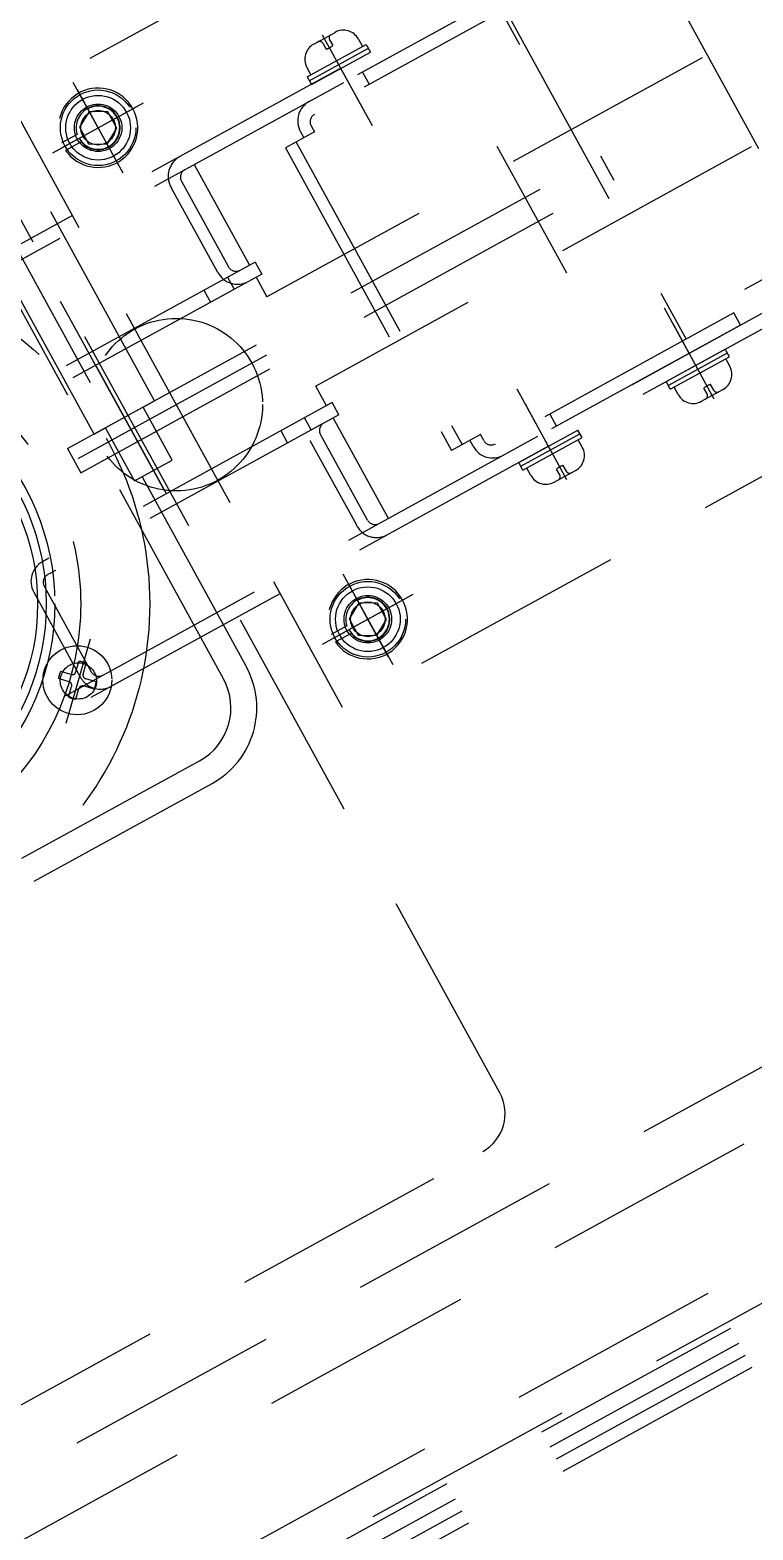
# Model space of a CAD drawing. Header units: millimetres. Extents: x 75184266 to 76346726, y -35077925 to -33679385.
# Drawn here: x 75327982.3 to 75328066.1, y -34896565.9 to -34896392 of the extents above; entities that cross this region are included whole.
import ezdxf

# ---------------------------------------------------------------- set-up
doc = ezdxf.new("R2010")
doc.units = ezdxf.units.MM
doc.header["$LTSCALE"] = 50
doc.header["$MEASUREMENT"] = 0
doc.linetypes.add('XR-지하3층$0$생활체육시설(최종)$0$HIDDENX2', pattern=[0.75, 0.5, -0.25])
doc.layers.add('건축', color=8, linetype='CONTINUOUS', plot=False)

msp = doc.modelspace()

# ---------------------------------------------------------------- linework, layer by layer
at = {"layer": '건축', "linetype": 'XR-지하3층$0$생활체육시설(최종)$0$HIDDENX2'}
for p, q in [((75327930.98, -34896446.17, 0), (75328260.28, -34896265.42, 0)), ((75328290.34, -34896268.88, 0), (75328009.73, -34896422.91, 0)), ((75328296.02, -34896279.22, 0), (75328015.41, -34896433.26, 0)), ((75328120.92, -34896504.36, 0), (75328006.39, -34896295.73, 0)), ((75327953.5, -34896487.2, 0), (75328282.8, -34896306.44, 0)), ((75328036.75, -34896515.2, 0), (75327952.06, -34896360.91, 0)), ((75327878.8, -34896623.35, 0), (75328350.68, -34896364.32, 0)), ((75328043.97, -34896365.22, 0), (75327979.98, -34896400.35, 0)), ((75328051.19, -34896378.37, 0), (75327987.19, -34896413.49, 0)), ((75328359.34, -34896380.1, 0), (75327887.46, -34896639.13, 0)), ((75327997.84, -34896445.36, 0), (75327961.87, -34896379.83, 0)), ((75328360.3, -34896381.85, 0), (75327888.42, -34896640.88, 0)), ((75328360.3, -34896381.85, 0), (75327888.42, -34896640.88, 0)), ((75328361.07, -34896383.25, 0), (75327889.19, -34896642.28, 0)), ((75328361.07, -34896383.25, 0), (75327889.19, -34896642.28, 0)), ((75328039.07, -34896393.69, 0), (75328033.29, -34896383.17, 0)), ((75328361.84, -34896384.66, 0), (75327889.96, -34896643.68, 0)), ((75328042.14, -34896385.16, 0), (75328014.66, -34896400.24, 0)), ((75328042.91, -34896386.56, 0), (75328015.26, -34896401.74, 0)), ((75327996.7, -34896434.97, 0), (75327970.62, -34896387.46, 0)), ((75328037.37, -34896389.6, 0), (75328058.35, -34896427.82, 0)), ((75327989.69, -34896438.82, 0), (75327963.61, -34896391.31, 0)), ((75328015.17, -34896393.61, 0), (75328017.64, -34896392.25, 0)), ((75328014.41, -34896397.42, 0), (75328021.26, -34896393.65, 0)), ((75328021.97, -34896403.07, 0), (75328016.2, -34896392.56, 0)), ((75328016.23, -34896393.52, 0), (75328016.6, -34896394.2, 0)), ((75328017, -34896393.1, 0), (75328017.37, -34896393.78, 0)), ((75328020.35, -34896393.04, 0), (75328020.82, -34896393.9, 0)), ((75328021.26, -34896393.65, 0), (75328021.74, -34896394.53, 0)), ((75328014.65, -34896397.86, 0), (75328021.5, -34896394.09, 0)), ((75328014.89, -34896398.29, 0), (75328021.74, -34896394.53, 0)), ((75328014.38, -34896396.32, 0), (75328014.84, -34896397.18, 0)), ((75328014.41, -34896397.42, 0), (75328014.89, -34896398.29, 0)), ((75328021.01, -34896401.33, 0), (75328018.09, -34896396.01, 0)), ((75328020.81, -34896396.87, 0), (75328021.58, -34896398.27, 0)), ((75327993.05, -34896408.57, 0), (75327987.27, -34896398.05, 0)), ((75327992.57, -34896407.69, 0), (75327987.75, -34896398.93, 0)), ((75327987.96, -34896414.9, 0), (75327979.98, -34896400.35, 0)), ((75327984.9, -34896406.2, 0), (75327995.42, -34896400.42, 0)), ((75327985.78, -34896405.72, 0), (75327994.54, -34896400.91, 0)), ((75327989.12, -34896401.41, 0), (75327988, -34896403.26, 0)), ((75327991.28, -34896401.46, 0), (75327989.12, -34896401.41, 0)), ((75327992.32, -34896403.36, 0), (75327991.28, -34896401.46, 0)), ((75327987.73, -34896404.08, 0), (75327985.91, -34896405.07, 0)), ((75327988, -34896403.26, 0), (75327989.04, -34896405.16, 0)), ((75327991.2, -34896405.21, 0), (75327992.32, -34896403.36, 0)), ((75328015.25, -34896403.8, 0), (75328011.89, -34896405.64, 0)), ((75328013.64, -34896403.77, 0), (75328014.02, -34896404.47, 0)), ((75328014.86, -34896403.1, 0), (75328015.25, -34896403.8, 0)), ((75327988.21, -34896404.95, 0), (75327986.39, -34896405.95, 0)), ((75327989.04, -34896405.16, 0), (75327991.2, -34896405.21, 0)), ((75328011.89, -34896405.64, 0), (75328031.13, -34896440.71, 0)), ((75328013.11, -34896404.97, 0), (75328032.36, -34896440.04, 0)), ((75328036.39, -34896405.45, 0), (75328044.46, -34896420.14, 0)), ((75327986.62, -34896440.5, 0), (75328048.42, -34896406.58, 0)), ((75328001.31, -34896407.57, 0), (75328007.71, -34896419.23, 0)), ((75328048.42, -34896406.58, 0), (75328049.96, -34896409.38, 0)), ((75327988.16, -34896443.31, 0), (75328049.96, -34896409.38, 0)), ((75327999.83, -34896409.52, 0), (75328005.27, -34896419.43, 0)), ((75328004.05, -34896420.1, 0), (75327998.67, -34896410.3, 0)), ((75328087.03, -34896410.03, 0), (75328057.48, -34896426.25, 0)), ((75328007.32, -34896465.75, 0), (75327977.97, -34896412.28, 0)), ((75327987.19, -34896413.49, 0), (75327930.21, -34896444.77, 0)), ((75328004.69, -34896467.2, 0), (75327975.34, -34896413.72, 0)), ((75328008.36, -34896418.88, 0), (75327974.6, -34896437.41, 0)), ((75328008.36, -34896418.88, 0), (75328009.13, -34896420.28, 0)), ((75328009.13, -34896420.28, 0), (75327975.54, -34896438.71, 0)), ((75328005.15, -34896420.64, 0), (75328005.92, -34896422.04, 0)), ((75328008.48, -34896420.63, 0), (75328009.73, -34896422.91, 0)), ((75328002.42, -34896422.13, 0), (75328003.19, -34896423.54, 0)), ((75328075.25, -34896422.2, 0), (75328011.25, -34896457.33, 0)), ((75328005.48, -34896446.81, 0), (75327992.97, -34896424.01, 0)), ((75328063.89, -34896424.78, 0), (75328036.24, -34896439.96, 0)), ((75328055.81, -34896424.2, 0), (75328061.58, -34896434.72, 0)), ((75328064.66, -34896426.18, 0), (75328063.89, -34896424.78, 0)), ((75327414.4, -34896893.32, 0), (75328264.72, -34896426.56, 0)), ((75328064.66, -34896426.18, 0), (75328037.18, -34896441.27, 0)), ((75328056.77, -34896425.94, 0), (75328059.69, -34896431.26, 0)), ((75327987.83, -34896441.67, 0), (75328010.62, -34896429.15, 0)), ((75328056.04, -34896432.74, 0), (75328062.89, -34896428.98, 0)), ((75328056.28, -34896433.18, 0), (75328063.14, -34896429.42, 0)), ((75328056.52, -34896433.62, 0), (75328063.38, -34896429.86, 0)), ((75328063.38, -34896429.86, 0), (75328062.89, -34896428.98, 0)), ((75328063.41, -34896430.95, 0), (75328062.94, -34896430.1, 0)), ((75327989.93, -34896430.95, 0), (75327998, -34896445.65, 0)), ((75328016.66, -34896435.54, 0), (75328015.41, -34896433.26, 0)), ((75328038.72, -34896433.58, 0), (75328044.49, -34896444.1, 0)), ((75328056.52, -34896433.62, 0), (75328056.04, -34896432.74, 0)), ((75328057.43, -34896434.23, 0), (75328056.96, -34896433.38, 0)), ((75328060.14, -34896435.02, 0), (75328062.62, -34896433.67, 0)), ((75328060.78, -34896434.17, 0), (75328060.41, -34896433.49, 0)), ((75328061.55, -34896433.75, 0), (75328061.18, -34896433.07, 0)), ((75328017.31, -34896435.18, 0), (75327983.72, -34896453.62, 0)), ((75327995.39, -34896435.69, 0), (75327996.7, -34896434.97, 0)), ((75327998.75, -34896441.83, 0), (75327995.39, -34896435.69, 0)), ((75328018.08, -34896436.58, 0), (75328017.31, -34896435.18, 0)), ((75328082.46, -34896435.35, 0), (75328018.47, -34896470.47, 0)), ((75328039.67, -34896435.32, 0), (75328042.59, -34896440.64, 0)), ((75328018.08, -34896436.58, 0), (75327984.32, -34896455.12, 0)), ((75328014.87, -34896438.34, 0), (75328014.1, -34896436.94, 0)), ((75328023.83, -34896448.6, 0), (75328017.43, -34896436.94, 0)), ((75328043.33, -34896437.89, 0), (75328042.56, -34896436.49, 0)), ((75327989.69, -34896438.82, 0), (75327991, -34896438.1, 0)), ((75327994.37, -34896444.23, 0), (75327991, -34896438.1, 0)), ((75328012.14, -34896439.84, 0), (75328011.37, -34896438.44, 0)), ((75328021.39, -34896448.79, 0), (75328015.95, -34896438.89, 0)), ((75328034.49, -34896438.87, 0), (75328031.13, -34896440.71, 0)), ((75328034.88, -34896439.57, 0), (75328034.49, -34896438.87, 0)), ((75328038.95, -34896442.12, 0), (75328045.8, -34896438.36, 0)), ((75328039.19, -34896442.56, 0), (75328046.04, -34896438.8, 0)), ((75328039.43, -34896443, 0), (75328046.28, -34896439.24, 0)), ((75328046.28, -34896439.24, 0), (75328045.8, -34896438.36, 0)), ((75327461.76, -34896844.51, 0), (75328198.12, -34896440.3, 0)), ((75327986.62, -34896440.5, 0), (75327988.16, -34896443.31, 0)), ((75328014.73, -34896439.56, 0), (75328020.11, -34896449.36, 0)), ((75328033.65, -34896440.24, 0), (75328033.27, -34896439.54, 0)), ((75328046.31, -34896440.33, 0), (75328045.84, -34896439.48, 0)), ((75327994.37, -34896444.23, 0), (75327998.75, -34896441.83, 0)), ((75328039.43, -34896443, 0), (75328038.95, -34896442.12, 0)), ((75328040.33, -34896443.61, 0), (75328039.87, -34896442.76, 0)), ((75328044.46, -34896443.13, 0), (75328044.09, -34896442.45, 0)), ((75328043.05, -34896444.4, 0), (75328045.52, -34896443.05, 0)), ((75328043.69, -34896443.55, 0), (75328043.32, -34896442.88, 0)), ((75327983.92, -34896456.47, 0), (75327989.36, -34896466.38, 0)), ((75328010.48, -34896455.92, 0), (75328018.47, -34896470.47, 0)), ((75328018.55, -34896455.03, 0), (75328024.32, -34896465.55, 0)), ((75328023.84, -34896464.67, 0), (75328019.03, -34896455.91, 0)), ((75328011.25, -34896457.33, 0), (75327954.27, -34896488.6, 0)), ((75327982.69, -34896457.15, 0), (75327988.13, -34896467.05, 0)), ((75328016.18, -34896463.18, 0), (75328026.7, -34896457.4, 0)), ((75328017.05, -34896462.7, 0), (75328025.82, -34896457.89, 0)), ((75328020.4, -34896458.39, 0), (75328019.27, -34896460.24, 0)), ((75328022.56, -34896458.44, 0), (75328020.4, -34896458.39, 0)), ((75328023.6, -34896460.34, 0), (75328022.56, -34896458.44, 0)), ((75328019, -34896461.06, 0), (75328017.19, -34896462.05, 0)), ((75328019.27, -34896460.24, 0), (75328020.31, -34896462.14, 0)), ((75328022.48, -34896462.19, 0), (75328023.6, -34896460.34, 0)), ((75327986.44, -34896472.35, 0), (75327989.29, -34896462.56, 0)), ((75328019.49, -34896461.93, 0), (75328017.67, -34896462.93, 0)), ((75328020.31, -34896462.14, 0), (75328022.48, -34896462.19, 0)), ((75327987.58, -34896466.4, 0), (75327987.93, -34896465.18, 0)), ((75327987.03, -34896466.7, 0), (75327985.81, -34896466.34, 0)), ((75327988.42, -34896466.65, 0), (75327988.77, -34896465.43, 0)), ((75327986.79, -34896467.54, 0), (75327985.57, -34896467.18, 0)), ((75327986.73, -34896469.3, 0), (75327987.09, -34896468.08, 0)), ((75327987.57, -34896469.55, 0), (75327987.93, -34896468.33, 0)), ((75327989.69, -34896468.39, 0), (75327988.47, -34896468.03, 0)), ((75327989.94, -34896467.54, 0), (75327988.72, -34896467.19, 0)), ((75327948.45, -34896506.06, 0), (75328001.92, -34896476.7, 0)), ((75327949.89, -34896508.69, 0), (75328003.37, -34896479.33, 0)), ((75327890.58, -34896636.5, 0), (75328118.94, -34896511.15, 0)), ((75327875.67, -34896609.32, 0), (75328034.77, -34896521.99, 0))]:
    msp.add_line(p, q, dxfattribs=at)
for centre, radius in [((75327990.16, -34896403.31, 0), 4.38), ((75327990.16, -34896403.31, 0), 3.75), ((75327990.16, -34896403.31, 0), 2.75), ((75327990.16, -34896403.31, 0), 2), ((75327957.14, -34896458.51, 0), 39), ((75327999.22, -34896435.41, 0), 10), ((75327957.14, -34896458.51, 0), 31), ((75327957.14, -34896458.51, 0), 28), ((75327957.15, -34896458.51, 0), 27), ((75327957.15, -34896458.51, 0), 27), ((75327957.14, -34896458.51, 0), 26), ((75328021.44, -34896460.29, 0), 4.38), ((75328021.44, -34896460.29, 0), 3.75), ((75328021.44, -34896460.29, 0), 2.75), ((75328021.44, -34896460.29, 0), 2), ((75327987.75, -34896467.36, 0), 4), ((75327987.87, -34896467.45, 0), 2.1)]:
    msp.add_circle(centre, radius, dxfattribs=at)
for centre, radius, start, end in [((75328018.6, -34896394, 0), 2, 28.7634, 118.7634), ((75328016.13, -34896395.36, 0), 2, 118.7634, 208.7634), ((75328015.84, -34896393.73, 0), 0.438, 28.7634, 118.7634), ((75328015.95, -34896392.11, 0), 2.19, 287.2265, 310.3004), ((75328017.38, -34896392.89, 0), 0.438, 118.7634, 208.7634), ((75327990.16, -34896403.31, 0), 4.6, 215.0036, 202.5233), ((75327990.16, -34896403.31, 0), 2.55, 220.0712, 197.4557), ((75327990.16, -34896403.31, 0), 2.5, 208.7634, 118.7634), ((75328015.91, -34896402.52, 0), 2.6, 118.7634, 208.7634), ((75328015.74, -34896402.62, 0), 1, 118.7634, 208.7634), ((75328000.88, -34896408.95, 0), 2.6, 118.7634, 211.4225), ((75328000.71, -34896409.04, 0), 1, 118.7634, 208.7634), ((75328006.32, -34896418.85, 0), 2.6, 208.7634, 298.7634), ((75328006.15, -34896418.95, 0), 1, 208.7634, 298.7634), ((75328061.65, -34896431.91, 0), 2, 298.7634, 28.7634), ((75328061.83, -34896435.16, 0), 2.19, 107.2265, 130.3004), ((75328061.94, -34896433.54, 0), 0.438, 208.7634, 298.7634), ((75328059.18, -34896433.27, 0), 2, 208.7634, 298.7634), ((75328060.4, -34896434.38, 0), 0.438, 298.7634, 28.7634), ((75328016.83, -34896438.41, 0), 1, 118.7634, 208.7634), ((75328035.93, -34896438.99, 0), 2.6, 208.7634, 298.7634), ((75328035.75, -34896439.09, 0), 1, 208.7634, 298.7634), ((75328044.56, -34896441.3, 0), 2, 298.7634, 28.7634), ((75328044.74, -34896444.55, 0), 2.19, 107.2265, 130.3004), ((75328042.09, -34896442.65, 0), 2, 208.7634, 298.7634), ((75328043.31, -34896443.76, 0), 0.438, 298.7634, 28.7634), ((75328044.84, -34896442.92, 0), 0.438, 208.7634, 298.7634), ((75328022.44, -34896448.22, 0), 2.6, 206.1043, 298.7634), ((75328022.27, -34896448.31, 0), 1, 208.7634, 298.7634), ((75327984.97, -34896455.9, 0), 2.6, 118.7634, 208.7634), ((75327984.8, -34896455.99, 0), 1, 118.7634, 208.7634), ((75328021.44, -34896460.29, 0), 4.6, 215.0036, 202.5233), ((75328021.44, -34896460.29, 0), 2.55, 220.0712, 197.4557), ((75328021.44, -34896460.29, 0), 2.5, 208.7634, 118.7634), ((75327987.75, -34896467.36, 0), 2.19, 62.2265, 85.3004), ((75327987.75, -34896467.36, 0), 2.19, 152.2265, 175.3004), ((75327987.16, -34896466.28, 0), 0.438, 253.7634, 343.7634), ((75327990.41, -34896465.8, 0), 2.6, 208.7634, 231.3833), ((75327988.84, -34896466.77, 0), 0.438, 163.7634, 253.7634), ((75327990.23, -34896465.9, 0), 1, 208.7634, 298.7634), ((75327998.56, -34896470.57, 0), 10, 298.7634, 28.7634), ((75327986.67, -34896467.96, 0), 0.438, 343.7634, 73.7634), ((75327988.35, -34896468.45, 0), 0.438, 73.7634, 163.7634), ((75327990.41, -34896465.8, 0), 2.6, 231.3833, 298.7634), ((75327987.75, -34896467.36, 0), 2.19, 332.2265, 355.3004), ((75327998.56, -34896470.57, 0), 7, 298.7634, 28.7634), ((75327987.75, -34896467.36, 0), 2.19, 242.2265, 265.3004), ((75328032.36, -34896517.6, 0), 5, 298.7634, 28.7634)]:
    msp.add_arc(centre, radius, start, end, dxfattribs=at)

doc.saveas('drawing.dxf')
